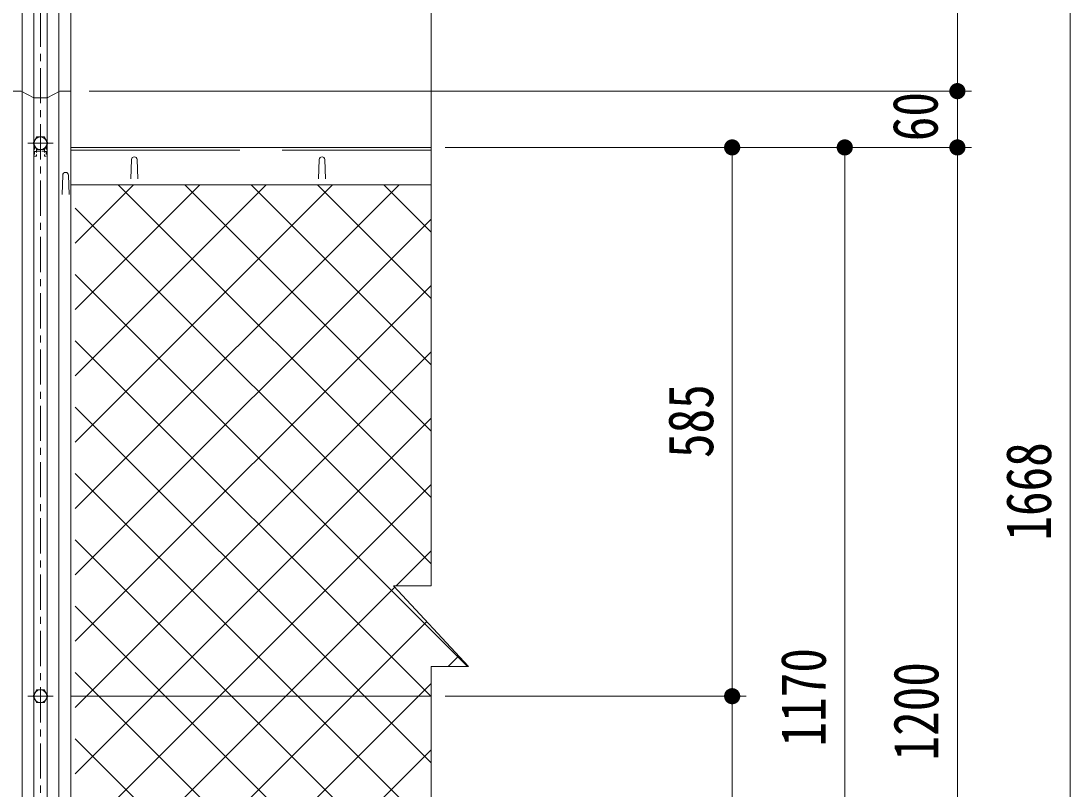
# Model space of a CAD drawing. Units: millimetres, scale not verified. Extents: x -4455 to 4455, y -3150 to 3150.
# Drawn here: x -1514 to -396, y 358 to 1177 of the extents above; entities that cross this region are included whole.
import ezdxf
from ezdxf.enums import TextEntityAlignment as Align

# ---------------------------------------------------------------- set-up
doc = ezdxf.new("R2010")
doc.units = ezdxf.units.MM
doc.header["$LTSCALE"] = 30
for name, pattern in [('DASHED', [7.5, 6, -1.5]), ('USER1', [2, 1.25, -0.25, 0.25, -0.25]), ('USER2', [1.125, 0.75, -0.125, 0.125, -0.125]), ('USER4', [0.1875, 0.125, -0.0625]), ('USER5', [4, 2.5, -0.5, 0.5, -0.5])]:
    doc.linetypes.add(name, pattern=pattern)
for name, color, linetype, lineweight in [('0-1_D-STR2', 1, 'Continuous', 13), ('0-2_D-STR-DIM', 4, 'Continuous', 13), ('0-3_D-BMK', 2, 'USER2', 13), ('0-4_D-STR1', 1, 'Continuous', 18), ('0-5_D-STR3', 3, 'Continuous', 13), ('0-8_8部品', 3, 'Continuous', 18), ('0-D_SUNPOU', 1, 'Continuous', 18), ('0-E_1部材', 3, 'Continuous', 18)]:
    doc.layers.add(name, color=color, linetype=linetype, lineweight=lineweight)
doc.styles.add('ＭＳ ゴシック', font='')
doc.styles.get('ＭＳ ゴシック').set_extended_font_data('MS Gothic')

# ---------------------------------------------------------------- blocks, each defined once
blk = doc.blocks.new('M1')
at = {"layer": '0-D_SUNPOU'}
blk.add_line((-7.5, 0), (-57.86, 0), dxfattribs=at)
for points in [[(0, 0), (-7.5, 0), (-7.44, 0.94)], [(0, 0), (-7.44, -0.94), (-7.5, 0)], [(0, 0), (-7.44, 0.94), (-7.26, 1.87)], [(0, 0), (-7.26, -1.87), (-7.44, -0.94)], [(0, 0), (-7.26, 1.87), (-6.97, 2.76)], [(0, 0), (-6.97, -2.76), (-7.26, -1.87)], [(0, 0), (-6.97, 2.76), (-6.57, 3.61)], [(0, 0), (-6.57, -3.61), (-6.97, -2.76)], [(0, 0), (-6.57, 3.61), (-6.07, 4.41)], [(0, 0), (-6.07, -4.41), (-6.57, -3.61)], [(0, 0), (-6.07, 4.41), (-5.47, 5.13)], [(0, 0), (-5.47, -5.13), (-6.07, -4.41)], [(0, 0), (-5.47, 5.13), (-4.78, 5.78)], [(0, 0), (-4.78, -5.78), (-5.47, -5.13)], [(0, 0), (-4.78, 5.78), (-4.02, 6.33)], [(0, 0), (-4.02, -6.33), (-4.78, -5.78)], [(0, 0), (-4.02, 6.33), (-3.19, 6.79)], [(0, 0), (-3.19, -6.79), (-4.02, -6.33)], [(0, 0), (-3.19, 6.79), (-2.32, 7.13)], [(0, 0), (-2.32, -7.13), (-3.19, -6.79)], [(0, 0), (-2.32, 7.13), (-1.41, 7.37)], [(0, 0), (-1.41, -7.37), (-2.32, -7.13)], [(0, 0), (-1.41, 7.37), (-0.47, 7.49)], [(0, 0), (-0.47, -7.49), (-1.41, -7.37)], [(0, 0), (-0.47, 7.49), (0.47, 7.49)], [(0, 0), (0.47, -7.49), (-0.47, -7.49)], [(0, 0), (0.47, 7.49), (1.41, 7.37)], [(0, 0), (1.41, 7.37), (2.32, 7.13)], [(0, 0), (2.32, 7.13), (3.19, 6.79)], [(0, 0), (3.19, 6.79), (4.02, 6.33)], [(0, 0), (4.02, 6.33), (4.78, 5.78)], [(0, 0), (4.78, 5.78), (5.47, 5.13)], [(0, 0), (5.47, 5.13), (6.07, 4.41)], [(0, 0), (6.07, 4.41), (6.57, 3.61)], [(0, 0), (6.57, 3.61), (6.97, 2.76)], [(0, 0), (6.97, 2.76), (7.26, 1.87)], [(0, 0), (7.26, 1.87), (7.44, 0.94)], [(0, 0), (7.44, 0.94), (7.5, 0)], [(0, 0), (1.41, -7.37), (0.47, -7.49)], [(0, 0), (2.32, -7.13), (1.41, -7.37)], [(0, 0), (3.19, -6.79), (2.32, -7.13)], [(0, 0), (4.02, -6.33), (3.19, -6.79)], [(0, 0), (4.78, -5.78), (4.02, -6.33)], [(0, 0), (5.47, -5.13), (4.78, -5.78)], [(0, 0), (6.07, -4.41), (5.47, -5.13)], [(0, 0), (6.57, -3.61), (6.07, -4.41)], [(0, 0), (6.97, -2.76), (6.57, -3.61)], [(0, 0), (7.26, -1.87), (6.97, -2.76)], [(0, 0), (7.44, -0.94), (7.26, -1.87)], [(0, 0), (7.5, 0), (7.44, -0.94)]]:
    blk.add_solid(points, dxfattribs=at)

msp = doc.modelspace()

# ---------------------------------------------------------------- linework, layer by layer
at = {"layer": '0-1_D-STR2', "color": 2}
for p, q in [((-1456.24, 939.79), (-1394.05, 1001.98)), ((-1456.24, 869.08), (-1323.34, 1001.98)), ((-1456.24, 798.37), (-1252.63, 1001.98)), ((-1456.24, 727.66), (-1181.92, 1001.98)), ((-1456.24, 656.95), (-1111.21, 1001.98)), ((-1077.08, 668.77), (-1410.29, 1001.98)), ((-1077.08, 739.48), (-1339.58, 1001.98)), ((-1077.08, 810.19), (-1268.87, 1001.98)), ((-1077.08, 880.9), (-1198.16, 1001.98)), ((-1077.08, 951.61), (-1127.45, 1001.98)), ((-1077.08, 598.06), (-1456.24, 977.22)), ((-1456.24, 586.24), (-1077.08, 965.4)), ((-1038.31, 488.58), (-1456.24, 906.51)), ((-1456.24, 515.53), (-1077.08, 894.69)), ((-1148.14, 456.98), (-1456.24, 765.09)), ((-1373.36, 456.98), (-1077.08, 753.26)), ((-1218.85, 456.98), (-1456.24, 694.38)), ((-1302.65, 456.98), (-1077.08, 682.55)), ((-1289.56, 456.98), (-1456.24, 623.67)), ((-1114.18, 574.74), (-1077.08, 611.84)), ((-1360.27, 456.98), (-1456.24, 552.96)), ((-1058.92, 488.58), (-1047.6, 499.91)), ((-1430.98, 456.98), (-1456.24, 482.25)), ((-1456.24, 374.1), (-1373.36, 456.98)), ((-1456.24, 303.39), (-1302.65, 456.98)), ((-1077.08, 103.09), (-1430.98, 456.98)), ((-1077.08, 173.8), (-1360.27, 456.98)), ((-1077.08, 244.51), (-1289.56, 456.98)), ((-1077.08, 315.22), (-1218.85, 456.98)), ((-1077.08, 385.93), (-1148.14, 456.98)), ((-1077.08, 32.37), (-1456.24, 411.54)), ((-1456.24, 20.55), (-1077.08, 399.71))]:
    msp.add_line(p, q, dxfattribs=at)
at = {"layer": '0-1_D-STR2', "color": 7, "lineweight": 9}
msp.add_line((-1460.75, 456.98), (-1077.08, 456.98), dxfattribs=at)
at = {"layer": '0-1_D-STR2', "color": 2}
for points in [[(-1077.08, 456.64), (-1077.43, 456.98), (-1456.24, 835.8)], [(-1456.24, 444.81), (-1444.07, 456.98), (-1077.08, 823.98)], [(-1456.24, 232.68), (-1231.94, 456.98), (-1115.69, 573.24)], [(-1456.24, 161.97), (-1161.23, 456.98), (-1081.64, 536.57)], [(-1456.24, 91.26), (-1090.52, 456.98), (-1077.08, 470.42)]]:
    msp.add_lwpolyline(points, dxfattribs=at)
at = {"layer": '0-2_D-STR-DIM'}
for p, q in [((-1077.08, 1489.69), (-1077.08, 574.74)), ((-1117.08, 574.74), (-1037.08, 488.58)), ((-1077.08, 574.74), (-1117.08, 574.74)), ((-1077.08, 488.58), (-1077.08, -223.1)), ((-1077.08, 488.58), (-1037.08, 488.58))]:
    msp.add_line(p, q, dxfattribs=at)
at = {"layer": '0-2_D-STR-DIM', "color": 1, "lineweight": 18}
for p, q in [((-516.23, 1136.48), (-516.23, 1475.62)), ((-396.23, 1475.62), (-396.23, -123.52)), ((-516.23, 1136.48), (-516.23, 1170.98)), ((-1441.25, 1101.98), (-501.23, 1101.98)), ((-1441.25, 1101.98), (-501.23, 1101.98)), ((-516.23, 1041.98), (-516.23, 1101.98)), ((-1062.08, 1041.98), (-621.23, 1041.98)), ((-1062.08, 1041.98), (-741.23, 1041.98)), ((-1062.08, 1041.98), (-501.23, 1041.98)), ((-1062.08, 1041.98), (-501.23, 1041.98)), ((-756.23, 1007.48), (-756.23, 491.48)), ((-636.23, -93.52), (-636.23, 1007.48)), ((-516.23, 1007.48), (-516.23, 972.98)), ((-516.23, 1007.48), (-516.23, -123.52)), ((-1062.08, 456.98), (-741.23, 456.98)), ((-1062.08, 456.98), (-741.23, 456.98)), ((-756.23, 422.48), (-756.23, -93.52))]:
    msp.add_line(p, q, dxfattribs=at)
at = {"layer": '0-3_D-BMK', "linetype": 'USER1'}
msp.add_line((-1493.25, 1546.61), (-1493.25, -385.85), dxfattribs=at)
at = {"layer": '0-3_D-BMK', "linetype": 'USER5'}
msp.add_line((-1506.68, 1046.43), (-1479.8, 1046.43), dxfattribs=at)
at = {"layer": '0-4_D-STR1'}
for p, q in [((-1500.24, 1527.92), (-1500.25, -363.02)), ((-1486.24, 1527.92), (-1486.25, -363.02)), ((-1512.72, 1510.12), (-1512.73, -363.02)), ((-1473.74, 1510.12), (-1473.75, -363.02)), ((-1460.74, 1510.12), (-1460.75, -363.02)), ((-1486.25, 1094.75), (-1472.75, 1101.98)), ((-1472.75, 1101.98), (-1460.74, 1101.98)), ((-1500.25, 1094.75), (-1486.25, 1094.75)), ((-1460.75, 1041.98), (-1077.08, 1041.98)), ((-1397, 1008.48), (-1396.25, 1028.98)), ((-1389.5, 1008.48), (-1390.25, 1028.98)), ((-1470.22, 991.83), (-1469.47, 1012.33)), ((-1462.72, 991.83), (-1463.47, 1012.33)), ((-1460.75, 1001.98), (-1077.08, 1001.98))]:
    msp.add_line(p, q, dxfattribs=at)
at = {"layer": '0-4_D-STR1', "linetype": 'DASHED'}
msp.add_line((-1460.75, 1038.98), (-1077.08, 1038.98), dxfattribs=at)
at = {"layer": '0-4_D-STR1'}
msp.add_lwpolyline([(-1500.25, 1094.75), (-1513.73, 1101.98), (-1525.74, 1101.98)], dxfattribs=at)
for centre in [(-1393.25, 1028.98), (-1466.47, 1012.33)]:
    msp.add_arc(centre, 3, 0, 180, dxfattribs=at)
at = {"layer": '0-5_D-STR3', "color": 1, "linetype": 'USER4'}
for p, q in [((-1499.5, 1043.68), (-1499.5, 1032.75)), ((-1498.67, 1042.25), (-1499.5, 1042.25)), ((-1489, 1040.22), (-1489, 1032.75)), ((-1487.82, 1042.25), (-1487, 1042.25)), ((-1487, 1043.68), (-1487, 1032.75)), ((-1497.5, 1037.75), (-1499.5, 1037.75)), ((-1497.5, 1037.98), (-1489, 1037.98)), ((-1489, 1037.75), (-1487, 1037.75)), ((-1489, 1032.75), (-1487, 1032.75))]:
    msp.add_line(p, q, dxfattribs=at)
at = {"layer": '0-5_D-STR3'}
msp.add_lwpolyline([(-1485.41, 1046.43), (-1489.33, 1053.22), (-1497.17, 1053.22), (-1501.09, 1046.43), (-1497.17, 1039.64), (-1489.33, 1039.64)], close=True, dxfattribs=at)
at = {"layer": '0-5_D-STR3', "color": 1, "linetype": 'USER4'}
msp.add_lwpolyline([(-1497.5, 1040.22), (-1497.5, 1032.75), (-1499.5, 1032.75)], dxfattribs=at)
at = {"layer": '0-5_D-STR3'}
msp.add_circle((-1493.25, 1046.43), 6.8, dxfattribs=at)
at = {"layer": '0-8_8部品', "color": 1, "linetype": 'USER1'}
msp.add_line((-1506.68, 456.98), (-1479.8, 456.98), dxfattribs=at)
at = {"layer": '0-8_8部品'}
msp.add_lwpolyline([(-1485.41, 456.98), (-1489.33, 450.19), (-1497.17, 450.19), (-1501.09, 456.98), (-1497.17, 463.77), (-1489.33, 463.77)], close=True, dxfattribs=at)
msp.add_circle((-1493.25, 456.98), 6.8, dxfattribs=at)
at = {"layer": '0-E_1部材'}
for p, q in [((-1197, 1008.48), (-1196.25, 1028.98)), ((-1189.5, 1008.48), (-1190.25, 1028.98))]:
    msp.add_line(p, q, dxfattribs=at)
msp.add_arc((-1193.25, 1028.98), 3, 0, 180, dxfattribs=at)

# ---------------------------------------------------------------- block references
at = {"layer": '0-2_D-STR-DIM', "xscale": 1.15, "yscale": 1.15}
for p, rotation in [((-516.23, 1101.98), 270), ((-516.23, 1101.98), 270), ((-756.23, 1041.98), 90), ((-636.23, 1041.98), 90), ((-516.23, 1041.98), 90), ((-516.23, 1041.98), 90), ((-756.23, 456.98), 270), ((-756.23, 456.98), 90)]:
    msp.add_blockref('M1', p, dxfattribs=dict(at, rotation=rotation))

# ---------------------------------------------------------------- texts
at = {"layer": '0-2_D-STR-DIM', "color": 3, "style": 'ＭＳ ゴシック', "width": 0.8}
for s, p in [('60', (-522.81, 1048.6)), ('585', (-761.98, 710.9)), ('1668', (-401.98, 622.83)), ('1170', (-641.98, 403.46)), ('1200', (-521.98, 388.46))]:
    msp.add_text(s, height=48.17, rotation=90, dxfattribs=at).set_placement(p, align=Align.BOTTOM_LEFT)

doc.saveas('drawing.dxf')
